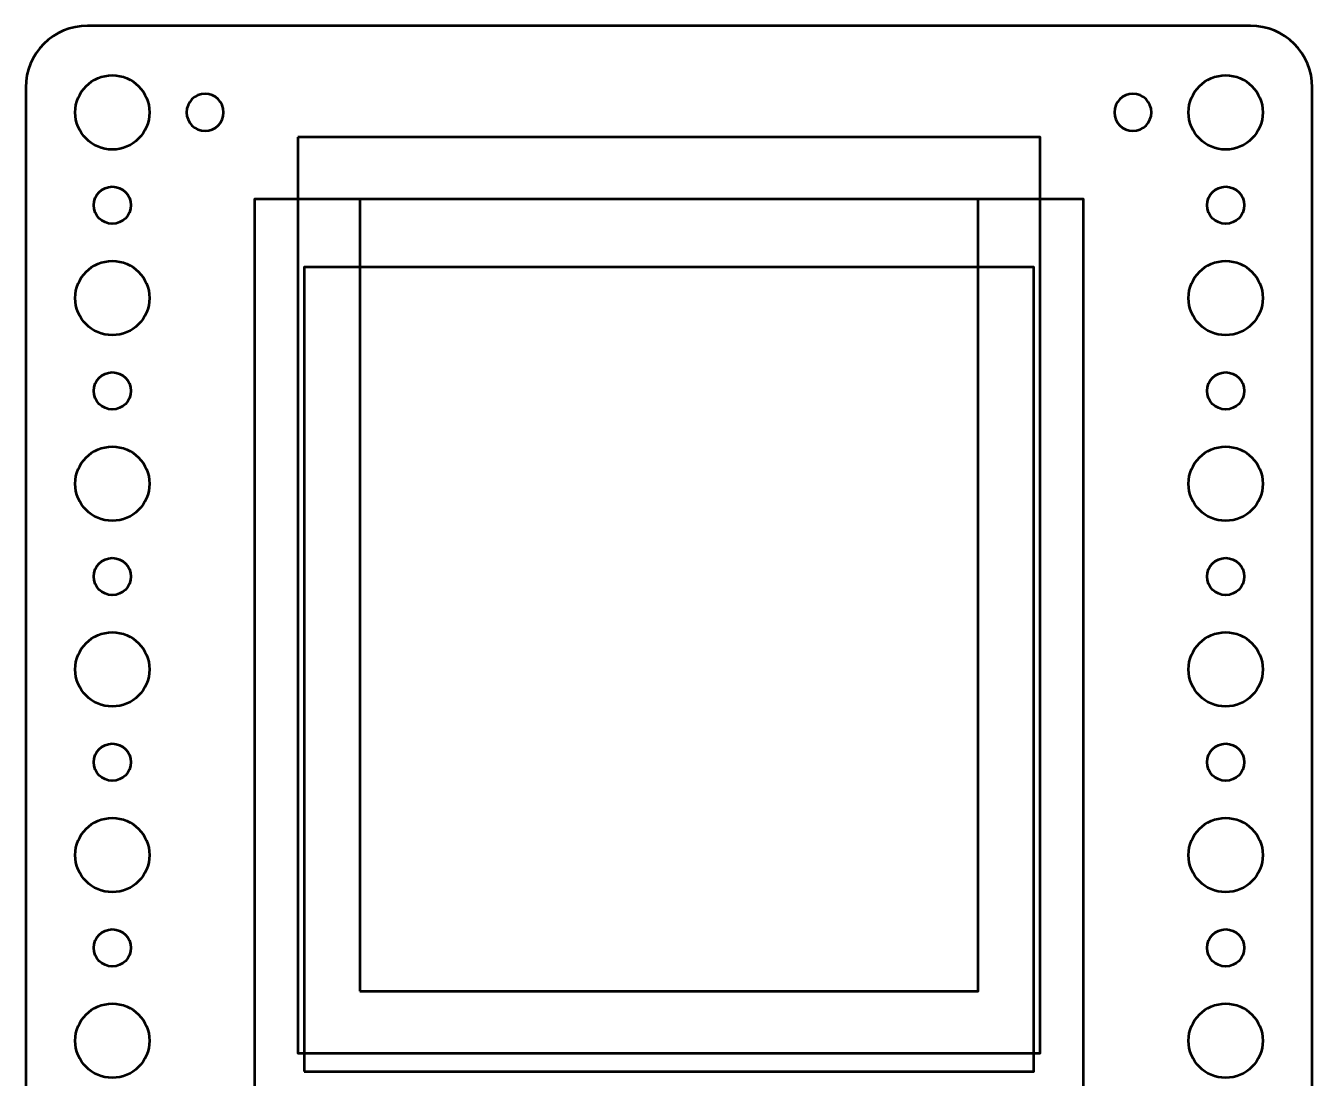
# Model space of a CAD drawing. Header units: centimetres. Extents: x -29.5 to 29.3, y -24.7 to 29.8.
# Drawn here: x -20.2 to -9.8, y -18.3 to -9.8 of the extents above; entities that cross this region are included whole.
import ezdxf

# ---------------------------------------------------------------- set-up
doc = ezdxf.new("R2010")
doc.units = ezdxf.units.CM
doc.header["$MEASUREMENT"] = 0
doc.layers.add('Layer 1', color=7, linetype='Continuous')

msp = doc.modelspace()

# ---------------------------------------------------------------- linework, layer by layer
at = {"layer": 'Layer 1', "color": 5, "lineweight": 53}
msp.add_lwpolyline([(-18.35001, -23.2), (-11.65001, -23.2), (-11.65001, -11.2), (-18.35001, -11.2), (-18.35001, -23.2)], close=True, dxfattribs=at)
at = {"layer": 'Layer 1', "color": 4, "lineweight": 53}
for points in [[(-17.5, -17.6), (-12.5, -17.6), (-12.5, -11.2), (-17.5, -11.2), (-17.5, -17.6)], [(-17.95, -18.25), (-12.05, -18.25), (-12.05, -11.75), (-17.95, -11.75), (-17.95, -18.25)]]:
    msp.add_lwpolyline(points, close=True, dxfattribs=at)
at = {"layer": 'Layer 1', "lineweight": 53}
for centre, major_axis in [((-19.49999, -10.50001), (0, 0.30001)), ((-10.49999, -10.50001), (0, 0.30001)), ((-19.5, -11.25), (0, 0.15)), ((-10.5, -11.25), (0, 0.15)), ((-19.49999, -12.00001), (0, 0.30001)), ((-10.49999, -12.00001), (0, 0.30001)), ((-19.5, -12.75), (0, 0.15)), ((-10.5, -12.75), (0, 0.15)), ((-19.49999, -13.50001), (0, 0.30001)), ((-10.49999, -13.50001), (0, 0.30001)), ((-19.5, -14.25), (0, 0.15)), ((-10.5, -14.25), (0, 0.15)), ((-19.49999, -15.00001), (0, 0.30001)), ((-10.49999, -15.00001), (0, 0.30001)), ((-19.5, -15.75), (0, 0.15)), ((-10.5, -15.75), (0, 0.15)), ((-19.49999, -16.50001), (0, 0.30001)), ((-10.49999, -16.50001), (0, 0.30001)), ((-19.5, -17.25), (0, 0.15)), ((-10.5, -17.25), (0, 0.15)), ((-19.49999, -18.00001), (0, 0.30001)), ((-10.49999, -18.00001), (0, 0.30001))]:
    msp.add_ellipse(centre, major_axis=major_axis, ratio=1, dxfattribs=at)
for points, knots in [([(-20.2, -24.2), (-20.2, -24.2), (-20.2, -10.3), (-20.2, -10.3), (-20.2, -10.3), (-20.2, -10.02386), (-19.97614, -9.8), (-19.7, -9.8), (-19.7, -9.8), (-19.7, -9.8), (-10.3, -9.8), (-10.3, -9.8), (-10.3, -9.8), (-10.02386, -9.8), (-9.8, -10.02386), (-9.8, -10.3), (-9.8, -10.3), (-9.8, -10.3), (-9.8, -24.2), (-9.8, -24.2), (-9.8, -24.2), (-9.8, -24.47614), (-10.02386, -24.7), (-10.3, -24.7), (-10.3, -24.7), (-10.3, -24.7), (-19.7, -24.7), (-19.7, -24.7), (-19.7, -24.7), (-19.97614, -24.7), (-20.2, -24.47614), (-20.2, -24.2)], [0, 0, 0, 0, 0.11111111, 0.11111111, 0.11111111, 0.11111111, 0.22222222, 0.22222222, 0.22222222, 0.22222222, 0.33333333, 0.33333333, 0.33333333, 0.33333333, 0.44444444, 0.44444444, 0.44444444, 0.44444444, 0.55555556, 0.55555556, 0.55555556, 0.55555556, 0.66666667, 0.66666667, 0.66666667, 0.66666667, 0.77777778, 0.77777778, 0.77777778, 0.77777778, 1, 1, 1, 1]), ([(-18.9, -10.5), (-18.9, -10.41716), (-18.83284, -10.35), (-18.75, -10.35), (-18.75, -10.35), (-18.66716, -10.35), (-18.6, -10.41716), (-18.6, -10.5), (-18.6, -10.5), (-18.6, -10.58284), (-18.66716, -10.65), (-18.75, -10.65), (-18.75, -10.65), (-18.83284, -10.65), (-18.9, -10.58284), (-18.9, -10.5)], [0, 0, 0, 0, 0.2, 0.2, 0.2, 0.2, 0.4, 0.4, 0.4, 0.4, 0.6, 0.6, 0.6, 0.6, 1, 1, 1, 1]), ([(-11.4, -10.5), (-11.4, -10.41716), (-11.33284, -10.35), (-11.25, -10.35), (-11.25, -10.35), (-11.16716, -10.35), (-11.1, -10.41716), (-11.1, -10.5), (-11.1, -10.5), (-11.1, -10.58284), (-11.16716, -10.65), (-11.25, -10.65), (-11.25, -10.65), (-11.33284, -10.65), (-11.4, -10.58284), (-11.4, -10.5)], [0, 0, 0, 0, 0.2, 0.2, 0.2, 0.2, 0.4, 0.4, 0.4, 0.4, 0.6, 0.6, 0.6, 0.6, 1, 1, 1, 1]), ([(-18, -10.7), (-18, -10.7), (-12, -10.7), (-12, -10.7), (-12, -10.7), (-12, -10.7), (-12, -18.1), (-12, -18.1), (-12, -18.1), (-12, -18.1), (-18, -18.1), (-18, -18.1), (-18, -18.1), (-18, -18.1), (-18, -10.7), (-18, -10.7)], [0, 0, 0, 0, 0.2, 0.2, 0.2, 0.2, 0.4, 0.4, 0.4, 0.4, 0.6, 0.6, 0.6, 0.6, 1, 1, 1, 1])]:
    msp.add_open_spline(points, degree=3, knots=knots, dxfattribs=at)

doc.saveas('drawing.dxf')
